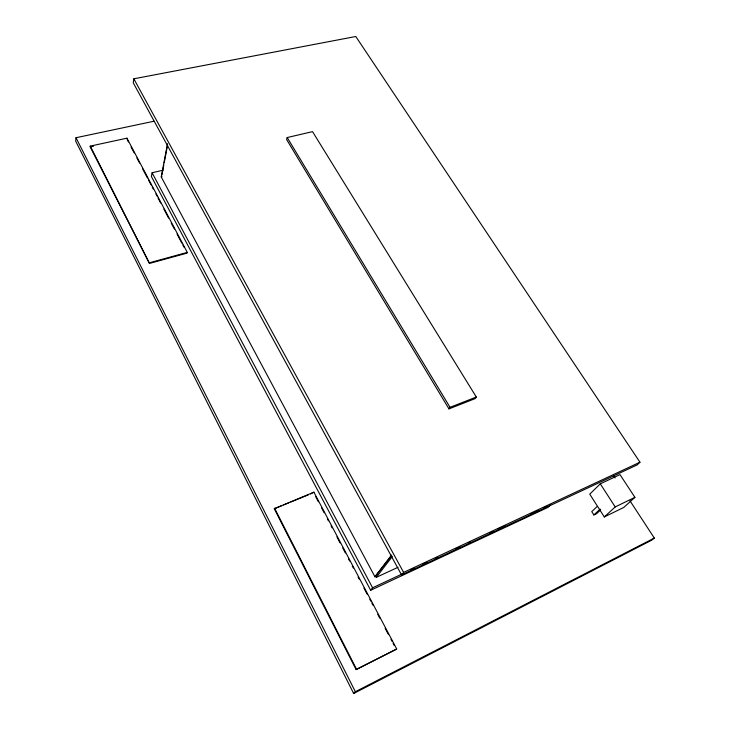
<?xml version="1.0" encoding="UTF-8"?>
<svg xmlns="http://www.w3.org/2000/svg" width="730" height="730" viewBox="0 0 730 730"><rect width="100%" height="100%" fill="white"/><g stroke="black" fill="none" stroke-linecap="round" stroke-linejoin="round"><path stroke-width="1.09" d="M153.948 121.244L76.002 137.724L75.692 141.164L353.667 693.5L651.707 540.182L654.308 538.056L629.99 500.826M90.201 146.894L90.283 146.109L126.956 138.18L187.272 252.388L187.099 253.109L149.486 263.439L90.201 146.894L93.531 146.173M133.827 78.803L133.252 82.819L401.564 574.921L637.126 464.928L639.964 462.218L355.784 36.5L133.827 78.803L403.608 572.402L401.564 574.921M126.847 138.956L126.956 138.18M163.155 170.172L152.096 172.764L151.411 176.578L370.667 590.251L548.102 507.314L550.657 504.686M391.736 555.539L374.937 576.782L161.23 176.934L167.508 143.691M161.914 174.954L163.803 164.98M164.223 162.763L167.581 145.033M149.486 263.439L90.283 146.109M287.2 137.541L286.589 139.476L448.968 408.882L475.203 398.589L476.316 397.029L312.531 131.646L287.2 137.541L450.036 407.322L448.968 408.882M274.279 508.746L313.891 492.166L396.682 648.933L396.262 649.371L356.103 669.583L274.279 508.746L281.515 505.79M313.891 492.166L310.478 494M374.937 576.782L391.508 555.055M375.831 576.371L376.333 577.32L392.275 556.515M370.667 590.251L372.574 587.778L403.462 573.369M356.103 669.583L396.682 648.933M353.667 693.5L355.355 691.712L654.308 538.056M600.288 483.826L589.74 494.155L604.303 516.94L623.785 507.441L634.917 497.358L619.989 474.609L600.288 483.826L615.207 506.921L604.303 516.94M597.213 506.447L591.756 511.611L593.882 514.96L596.766 513.564L600.69 509.887M593.882 514.96L600.151 509.084M615.207 506.921L634.917 497.358M403.608 572.402L639.964 462.218M410.661 570.011L414.777 568.086M423.017 564.244L427.132 562.319M435.372 558.477L437.425 557.519M455.958 548.869L460.073 546.952M468.304 543.111L470.366 542.153M489.921 533.019L493.015 531.577M498.161 529.177L505.37 525.819M531.102 513.811L538.302 510.443M543.448 508.043L547.573 506.127M376.333 577.32L398.032 567.292M283.587 504.95L288.761 502.842M290.832 502.003L308.407 494.84M450.036 407.322L476.316 397.029M149.632 262.718L187.272 252.388M161.23 176.934L162.069 176.733M613.784 476.006L615.025 477.913M152.096 172.764L372.574 587.778M127.376 139.959L128.434 141.958M131.071 146.967L134.247 152.971M136.884 157.981L139.53 162.991M142.697 168.995L147.46 178.011M148.518 180.009L151.156 185.018M152.214 187.017L153.273 189.024M155.919 194.025L156.968 196.032M158.027 198.031L160.673 203.04M163.839 209.054L168.603 218.06M171.24 223.07L174.415 229.074M177.052 234.084L181.816 243.099M182.874 245.098L183.923 247.105M315.707 496.747L318.353 501.765M321.529 507.797L324.184 512.816M327.359 518.838L328.427 520.846M331.073 525.865L332.132 527.872M336.904 536.915L340.08 542.938M342.735 547.956L345.381 552.975M348.566 559.007L349.624 561.014M352.271 566.033L353.329 568.04M358.101 577.074L359.16 579.091M363.932 588.125L367.117 594.147M369.763 599.166L370.822 601.173M371.88 603.19L372.948 605.197M377.711 614.231L379.837 618.246M385.139 628.293L388.314 634.315M390.961 639.334L392.028 641.341M393.087 643.349L394.145 645.356M274.562 508.18L356.486 669.154M76.002 137.724L355.355 691.712"/></g></svg>
